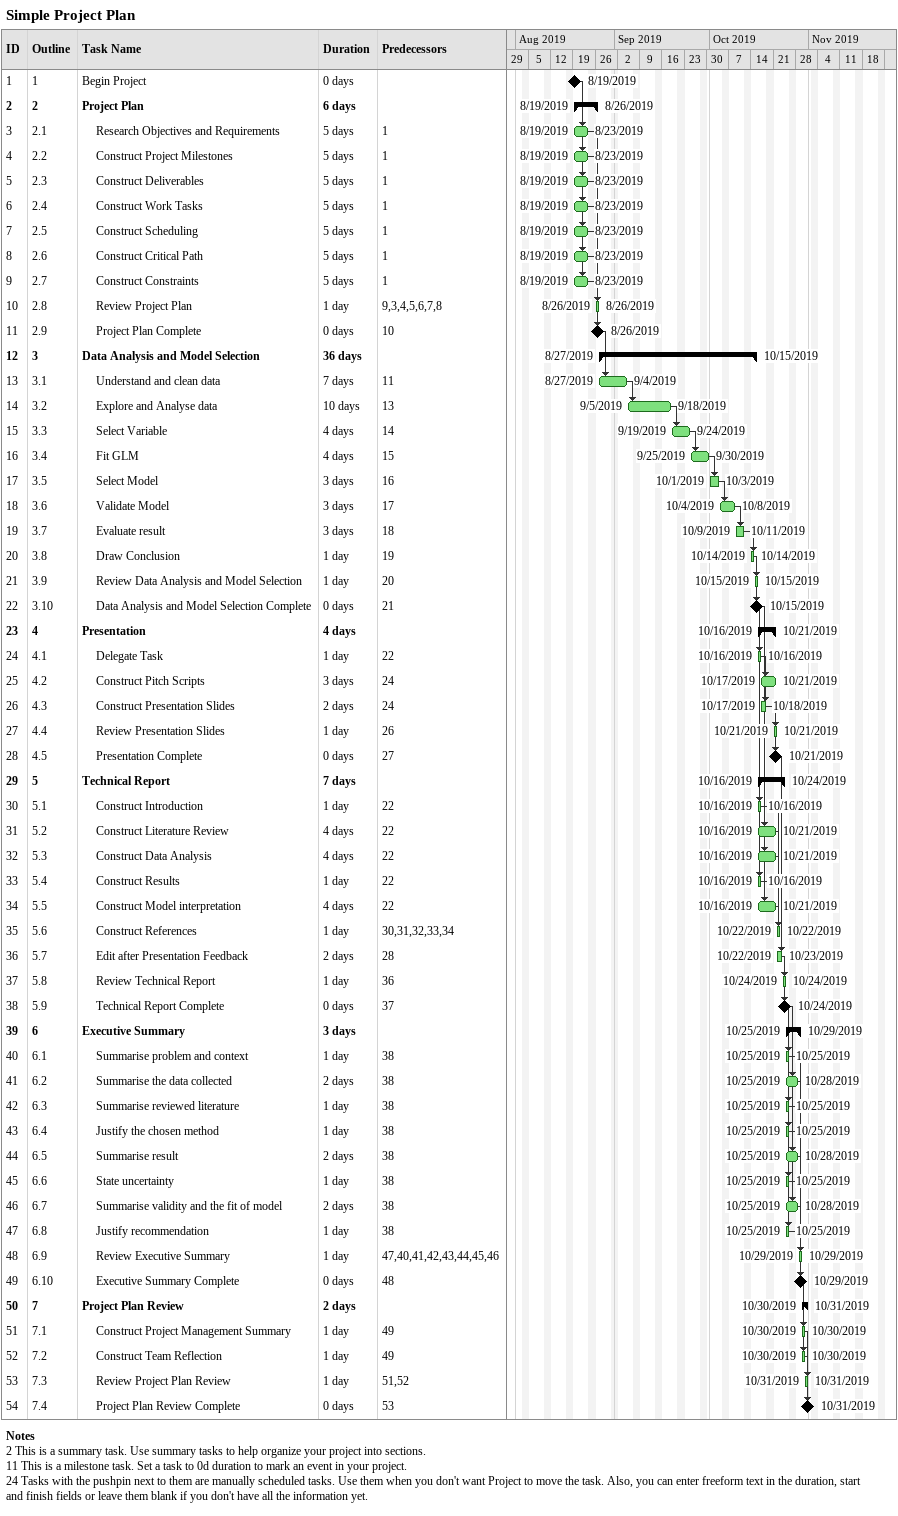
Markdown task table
Simple Project Plan

| ID | WBS | Task | Duration | Start | Finish | Predecessors |
|---|---|---|---|---|---|---|
| 1 | 1 | Begin Project | 0d | 2019-08-19 | 2019-08-19 |  |
| 2 | 2 | **Project Plan** | 6d | 2019-08-19 | 2019-08-26 |  |
| 3 | 2.1 | Research Objectives and Requirements | 5d | 2019-08-19 | 2019-08-23 | 1 |
| 4 | 2.2 | Construct Project Milestones | 5d | 2019-08-19 | 2019-08-23 | 1 |
| 5 | 2.3 | Construct Deliverables | 5d | 2019-08-19 | 2019-08-23 | 1 |
| 6 | 2.4 | Construct Work Tasks | 5d | 2019-08-19 | 2019-08-23 | 1 |
| 7 | 2.5 | Construct Scheduling | 5d | 2019-08-19 | 2019-08-23 | 1 |
| 8 | 2.6 | Construct Critical Path | 5d | 2019-08-19 | 2019-08-23 | 1 |
| 9 | 2.7 | Construct Constraints | 5d | 2019-08-19 | 2019-08-23 | 1 |
| 10 | 2.8 | Review Project Plan | 1d | 2019-08-26 | 2019-08-26 | 9, 3, 4, 5, 6, 7, 8 |
| 11 | 2.9 | Project Plan Complete | 0d | 2019-08-26 | 2019-08-26 | 10 |
| 12 | 3 | **Data Analysis and Model Selection** | 36d | 2019-08-27 | 2019-10-15 |  |
| 13 | 3.1 | Understand and clean data | 7d | 2019-08-27 | 2019-09-04 | 11 |
| 14 | 3.2 | Explore and Analyse data | 10d | 2019-09-05 | 2019-09-18 | 13 |
| 15 | 3.3 | Select Variable | 4d | 2019-09-19 | 2019-09-24 | 14 |
| 16 | 3.4 | Fit GLM | 4d | 2019-09-25 | 2019-09-30 | 15 |
| 17 | 3.5 | Select Model | 3d | 2019-10-01 | 2019-10-03 | 16 |
| 18 | 3.6 | Validate Model | 3d | 2019-10-04 | 2019-10-08 | 17 |
| 19 | 3.7 | Evaluate result | 3d | 2019-10-09 | 2019-10-11 | 18 |
| 20 | 3.8 | Draw Conclusion | 1d | 2019-10-14 | 2019-10-14 | 19 |
| 21 | 3.9 | Review Data Analysis and Model Selection | 1d | 2019-10-15 | 2019-10-15 | 20 |
| 22 | 3.10 | Data Analysis and Model Selection Complete | 0d | 2019-10-15 | 2019-10-15 | 21 |
| 23 | 4 | **Presentation** | 4d | 2019-10-16 | 2019-10-21 |  |
| 24 | 4.1 | Delegate Task | 1d | 2019-10-16 | 2019-10-16 | 22 |
| 25 | 4.2 | Construct Pitch Scripts | 3d | 2019-10-17 | 2019-10-21 | 24 |
| 26 | 4.3 | Construct Presentation Slides | 2d | 2019-10-17 | 2019-10-18 | 24 |
| 27 | 4.4 | Review Presentation Slides | 1d | 2019-10-21 | 2019-10-21 | 26 |
| 28 | 4.5 | Presentation Complete | 0d | 2019-10-21 | 2019-10-21 | 27 |
| 29 | 5 | **Technical Report** | 7d | 2019-10-16 | 2019-10-24 |  |
| 30 | 5.1 | Construct Introduction | 1d | 2019-10-16 | 2019-10-16 | 22 |
| 31 | 5.2 | Construct Literature Review | 4d | 2019-10-16 | 2019-10-21 | 22 |
| 32 | 5.3 | Construct Data Analysis | 4d | 2019-10-16 | 2019-10-21 | 22 |
| 33 | 5.4 | Construct Results | 1d | 2019-10-16 | 2019-10-16 | 22 |
| 34 | 5.5 | Construct Model interpretation | 4d | 2019-10-16 | 2019-10-21 | 22 |
| 35 | 5.6 | Construct References | 1d | 2019-10-22 | 2019-10-22 | 30, 31, 32, 33, 34 |
| 36 | 5.7 | Edit after Presentation Feedback | 2d | 2019-10-22 | 2019-10-23 | 28 |
| 37 | 5.8 | Review Technical Report | 1d | 2019-10-24 | 2019-10-24 | 36 |
| 38 | 5.9 | Technical Report Complete | 0d | 2019-10-24 | 2019-10-24 | 37 |
| 39 | 6 | **Executive Summary** | 3d | 2019-10-25 | 2019-10-29 |  |
| 40 | 6.1 | Summarise problem and context | 1d | 2019-10-25 | 2019-10-25 | 38 |
| 41 | 6.2 | Summarise the data collected | 2d | 2019-10-25 | 2019-10-28 | 38 |
| 42 | 6.3 | Summarise reviewed literature | 1d | 2019-10-25 | 2019-10-25 | 38 |
| 43 | 6.4 | Justify the chosen method | 1d | 2019-10-25 | 2019-10-25 | 38 |
| 44 | 6.5 | Summarise result | 2d | 2019-10-25 | 2019-10-28 | 38 |
| 45 | 6.6 | State uncertainty | 1d | 2019-10-25 | 2019-10-25 | 38 |
| 46 | 6.7 | Summarise validity and the fit of model | 2d | 2019-10-25 | 2019-10-28 | 38 |
| 47 | 6.8 | Justify recommendation | 1d | 2019-10-25 | 2019-10-25 | 38 |
| 48 | 6.9 | Review Executive Summary | 1d | 2019-10-29 | 2019-10-29 | 47, 40, 41, 42, 43, 44, 45, 46 |
| 49 | 6.10 | Executive Summary Complete | 0d | 2019-10-29 | 2019-10-29 | 48 |
| 50 | 7 | **Project Plan Review** | 2d | 2019-10-30 | 2019-10-31 |  |
| 51 | 7.1 | Construct Project Management Summary | 1d | 2019-10-30 | 2019-10-30 | 49 |
| 52 | 7.2 | Construct Team Reflection | 1d | 2019-10-30 | 2019-10-30 | 49 |
| 53 | 7.3 | Review Project Plan Review | 1d | 2019-10-31 | 2019-10-31 | 51, 52 |
| 54 | 7.4 | Project Plan Review Complete | 0d | 2019-10-31 | 2019-10-31 | 53 |

Notes
- 2: This is a summary task. Use summary tasks to help organize your project into sections.
- 11: This is a milestone task. Set a task to 0d duration to mark an event in your project.
- 24: Tasks with the pushpin next to them are manually scheduled tasks. Use them when you don't want Project to move the task. Also, you can enter freeform text in the duration, start and finish fields or leave them blank if you don't have all the information yet.
